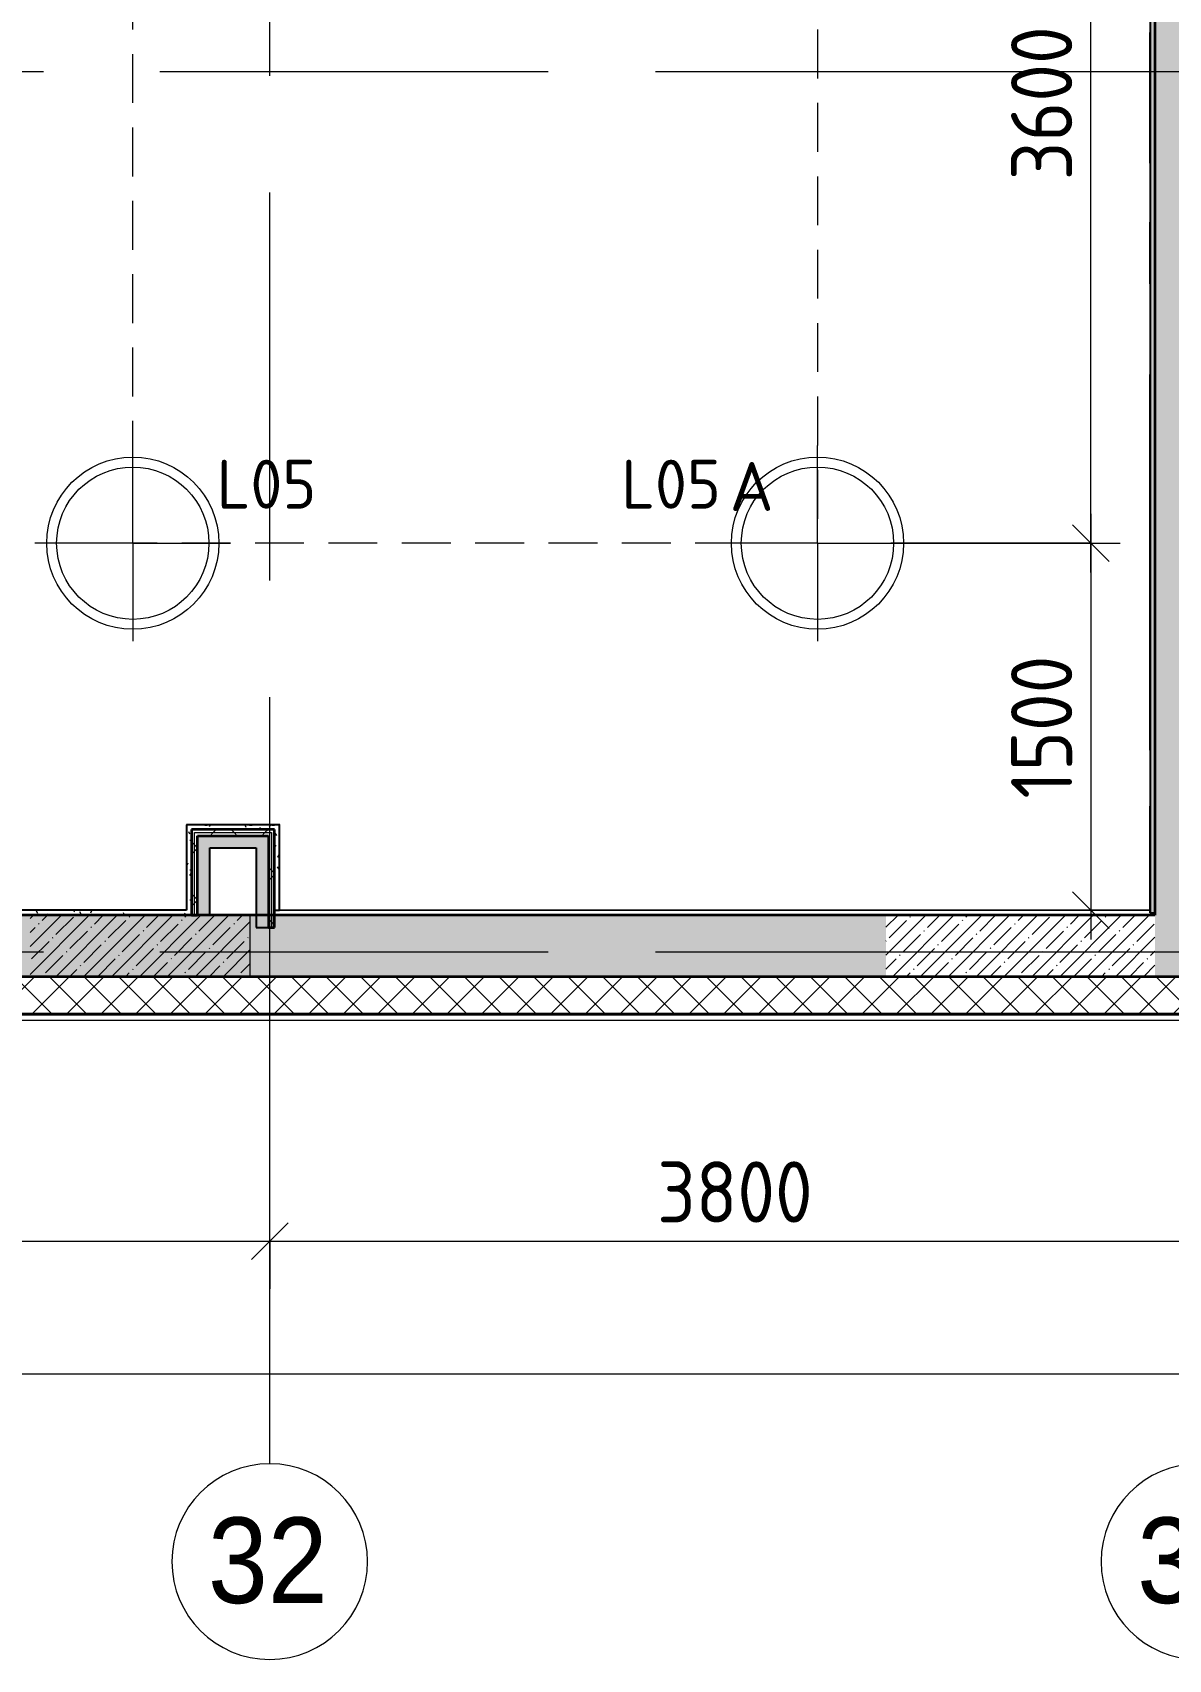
# Model space of a CAD drawing. Header units: millimetres. Extents: x 81425 to 274970, y -8553 to 29000.
# Drawn here: x 120240 to 124885, y -2893 to 3759 of the extents above; entities that cross this region are included whole.
import ezdxf

# ---------------------------------------------------------------- set-up
doc = ezdxf.new("R2010")
doc.units = ezdxf.units.MM
doc.linetypes.add('ADSK_Штрих_ш2 п1', pattern=[300, 200, -100])
doc.linetypes.add('Осевая', pattern=[3175, 635, -476.25, 1587.5, -476.25])
for name, color, linetype, lineweight in [('A-ANNO-DIMS', 7, 'Continuous', 9), ('A-ANNO-DIMS-100', 7, 'Continuous', 9), ('A-ANNO-NOTE', 7, 'Continuous', 9), ('A-DETL-2', 7, 'ADSK_Штрих_ш2 п1', 9), ('A-WALL', 7, 'Continuous', 9), ('E-LITE-EQPM-IDEN', 7, 'Continuous', 9), ('I-WALL', 7, 'Continuous', 9), ('S-COLS', 7, 'Continuous', 9), ('Оси', 7, 'Continuous', 9), ('Оси-1', 7, 'Continuous', 20), ('Оси-2', 7, 'Осевая', 9)]:
    doc.layers.add(name, color=color, linetype=linetype, lineweight=lineweight)
for name, color, linetype, lineweight, true_color in [('A-WALL-1', 7, 'Continuous', 35, 0x3c3c3c), ('A-WALL-2', 7, 'Continuous', 25, 0x3c3c3c), ('A-WALL-4', 7, 'Continuous', 13, 0x3c3c3c), ('A-WALL-FNSH-1', 7, 'Continuous', 9, 0x3c3c3c), ('A-WALL-FNSH-2', 7, 'Continuous', 13, 0x3c3c3c), ('G-ANNO-TEXT-1', 1, 'Continuous', 9, 0xff0000)]:
    doc.layers.add(name, color=color, linetype=linetype, lineweight=lineweight, true_color=true_color)
doc.styles.add('Arial', font='arial.ttf', dxfattribs={"width": 0.9, "height": 350})
doc.styles.add('GOST Common', font='GOST_Common.ttf', dxfattribs={"height": 200})
doc.styles.add('ISOCPEUR', font='isocpeur.ttf', dxfattribs={"width": 0.9, "height": 250})
doc.styles.add('ISOCPEUR_1', font='isocpeur.ttf', dxfattribs={"height": 200})
doc.dimstyles.new('ISO-2_5_0_9К_БОЛЬШОЙ_1', dxfattribs={"dimscale": 304.8, "dimtxt": 248.995294, "dimasz": 0.492126, "dimexe": 0.393701, "dimexo": 0.984252, "dimgap": 0, "dimtad": 1, "dimdec": 0, "dimrnd": 10, "dimzin": 0, "dimdsep": 46, "dimtxsty": 'ISOCPEUR', "dimblk1": 'OBLIQUE', "dimblk2": 'OBLIQUE', "dimsah": 1, "dimcen": 0.09, "dimdle": 0.393701, "dimazin": 0, "dimtfac": 1, "dimtdec": 4, "dimtix": 1, "dimtmove": 0, "dimatfit": 3, "dimfxl": 1, "dimtvp": 1, "dimtolj": 1, "dimtzin": 0, "dimarcsym": 2})
pattern_1 = [(45, (0, 0), (-57.024626, 57.024626), []), (45, (57.025, 0), (-57.024626, 57.024626), [100.806, -20.161, 3.353, -16.808])]
pattern_2 = [(0, (0, 0), (121.92, 30.48), [10.058, -81.382, 10.058, -81.382, -487.68]), (0, (0, 0), (121.92, 30.48), [-182.88, 10.058, -172.822, 10.058, -81.382, -213.36]), (0, (0, 0), (121.92, 30.48), [-457.2, 10.058, -50.902, 10.058, -142.342]), (120, (45.72, 15.24), (-87.356454, 90.345817), [10.058, -81.382, 10.058, -81.382, -487.68]), (120, (45.72, 15.24), (-87.356454, 90.345817), [-182.88, 10.058, -172.822, 10.058, -81.382, -213.36]), (120, (45.72, 15.24), (-87.356454, 90.345817), [-457.2, 10.058, -50.902, 10.058, -142.342]), (240, (60.96, 76.2), (-34.563546, -120.825817), [10.058, -81.382, 10.058, -81.382, -487.68]), (240, (60.96, 76.2), (-34.563546, -120.825817), [-182.88, 10.058, -172.822, 10.058, -81.382, -213.36]), (240, (60.96, 76.2), (-34.563546, -120.825817), [-457.2, 10.058, -50.902, 10.058, -142.342])]
pattern_3 = [(45, (0, 0), (-106.06602, 106.06602), []), (135, (0, 0), (-106.06602, -106.06602), [])]

# ---------------------------------------------------------------- blocks, each defined once
blk = doc.blocks.new('Ось сетки - D8-29747960-План расстановки осветительного оборудования 1 этажа в осях 23-33')
at = {"layer": 'Оси-1'}
for start, end in [(360, 180), (180, 360)]:
    blk.add_arc((0, 0), 4, start, end, dxfattribs=at)
blk = doc.blocks.new('DIMBLOCK11-План расстановки осветительного оборудования 1 этажа в осях 23-33')
at = {"layer": 'A-ANNO-DIMS-100'}
for p, q in [((115960, -1377.2), (115960, -1063.3)), ((121210, -1377.2), (121210, -1063.3)), ((115960, -1183.3), (121210, -1183.3)), ((115960, -1183.3), (115960, -1377.2)), ((121210, -1183.3), (121210, -1377.2))]:
    blk.add_line(p, q, dxfattribs=at)
at = {"layer": 'A-ANNO-DIMS-100', "lineweight": 20}
for p, q in [((115960, -1183.3), (116035, -1108.3)), ((121210, -1183.3), (121285, -1108.3)), ((115960, -1183.3), (115885, -1258.3)), ((121210, -1183.3), (121135, -1258.3))]:
    blk.add_line(p, q, dxfattribs=at)
at = {"layer": 'A-ANNO-DIMS-100', "color": 0, "insert": (118269, -856.7), "char_height": 250, "width": 758.478, "attachment_point": 1, "line_spacing_factor": 1.149209, "style": 'ISOCPEUR'}
blk.add_mtext('5250', dxfattribs=at)
blk = doc.blocks.new('_Oblique')
at = {"color": 0, "linetype": 'ByBlock', "lineweight": -2}
blk.add_line((-0.5, -0.5), (0.5, 0.5), dxfattribs=at)
blk = doc.blocks.new('DIMBLOCK12-План расстановки осветительного оборудования 1 этажа в осях 23-33')
at = {"layer": 'A-ANNO-DIMS-100'}
for p, q in [((121210, -1377.2), (121210, -1063.3)), ((125010, -1377.2), (125010, -1063.3)), ((121210, -1183.3), (125130, -1183.3)), ((121210, -1183.3), (121210, -1377.2)), ((125010, -1183.3), (125010, -1377.2))]:
    blk.add_line(p, q, dxfattribs=at)
at = {"layer": 'A-ANNO-DIMS-100', "lineweight": 20}
for p, q in [((121210, -1183.3), (121285, -1108.3)), ((125010, -1183.3), (125085, -1108.3)), ((121210, -1183.3), (121135, -1258.3)), ((125010, -1183.3), (124935, -1258.3))]:
    blk.add_line(p, q, dxfattribs=at)
at = {"layer": 'A-ANNO-DIMS-100', "color": 0, "insert": (122794, -856.7), "char_height": 250, "width": 758.478, "attachment_point": 1, "line_spacing_factor": 1.149209, "style": 'ISOCPEUR'}
blk.add_mtext('3800', dxfattribs=at)
blk = doc.blocks.new('DIMBLOCK83-План расстановки осветительного оборудования 1 этажа в осях 23-33')
at = {"layer": 'A-ANNO-DIMS-100', "lineweight": 20}
for p, q in [((124568.2, 5271), (124493.2, 5346)), ((124568.2, 5271), (124643.2, 5196)), ((124568.2, 1671), (124493.2, 1746)), ((124568.2, 1671), (124643.2, 1596))]:
    blk.add_line(p, q, dxfattribs=at)
at = {"layer": 'A-ANNO-DIMS-100'}
for p, q in [((124128.3, 5271), (124688.2, 5271)), ((124568.2, 5271), (124128.3, 5271)), ((124568.2, 1551), (124568.2, 5271)), ((124128.3, 1671), (124688.2, 1671)), ((124568.2, 1671), (124128.3, 1671))]:
    blk.add_line(p, q, dxfattribs=at)
at = {"layer": 'A-ANNO-DIMS-100', "color": 0, "insert": (124241.6, 3155), "char_height": 250, "width": 758.478, "attachment_point": 1, "rotation": 90, "line_spacing_factor": 1.149209, "style": 'ISOCPEUR'}
blk.add_mtext('3600', dxfattribs=at)
blk = doc.blocks.new('DIMBLOCK142-План расстановки осветительного оборудования 1 этажа в осях 23-33')
at = {"layer": 'A-ANNO-DIMS-100'}
for p, q in [((84560, -1918.8), (84560, -1604.9)), ((125010, -1918.8), (125010, -1604.9)), ((84440, -1724.9), (125130, -1724.9)), ((84560, -1724.9), (84560, -1918.8)), ((125010, -1724.9), (125010, -1918.8))]:
    blk.add_line(p, q, dxfattribs=at)
at = {"layer": 'A-ANNO-DIMS-100', "lineweight": 20}
for p, q in [((84560, -1724.9), (84635, -1649.9)), ((125010, -1724.9), (125085, -1649.9)), ((84560, -1724.9), (84485, -1799.9)), ((125010, -1724.9), (124935, -1799.9))]:
    blk.add_line(p, q, dxfattribs=at)
at = {"layer": 'A-ANNO-DIMS-100', "color": 0, "insert": (104366, -1398.3), "char_height": 250, "width": 1005.558, "attachment_point": 1, "line_spacing_factor": 1.149209, "style": 'ISOCPEUR'}
blk.add_mtext('40450', dxfattribs=at)
blk = doc.blocks.new('DIMBLOCK179-План расстановки осветительного оборудования 1 этажа в осях 23-33')
at = {"layer": 'A-ANNO-DIMS-100', "lineweight": 20}
for p, q in [((124568.2, 1671), (124493.2, 1746)), ((124568.2, 1671), (124643.2, 1596)), ((124568.2, 171), (124493.2, 246)), ((124568.2, 171), (124643.2, 96))]:
    blk.add_line(p, q, dxfattribs=at)
at = {"layer": 'A-ANNO-DIMS-100'}
for p, q in [((124568.2, 1791), (124568.2, 51)), ((123750, 1671), (124688.2, 1671)), ((124568.2, 1671), (123750, 1671)), ((124374.3, 171), (124688.2, 171)), ((124568.2, 171), (124374.3, 171))]:
    blk.add_line(p, q, dxfattribs=at)
at = {"layer": 'A-ANNO-DIMS-100', "color": 0, "insert": (124241.6, 626.5), "char_height": 250, "width": 706.764, "attachment_point": 1, "rotation": 90, "line_spacing_factor": 1.149209, "style": 'ISOCPEUR'}
blk.add_mtext('1500', dxfattribs=at)

msp = doc.modelspace()

# ---------------------------------------------------------------- hatches: boundary and pattern name
at = {"layer": 'A-WALL'}
h = msp.add_hatch(dxfattribs=at)
h.set_pattern_fill('FP_4', color=256, style=0, pattern_type=2)
h.set_pattern_definition([(45, (0, 0), (-70.71068, 70.71068), []), (135, (0, 0), (-70.71068, -70.71068), [])])
h.paths.add_polyline_path([(124445.1, -250), (125080, -250), (125080, -100), (89210, -100), (89210, -250), (121782.2, -250)])
at = {"layer": 'I-WALL'}
h = msp.add_hatch(dxfattribs=at)
h.set_pattern_fill('FP_38', color=256, style=0, pattern_type=2)
h.set_pattern_definition(pattern_2)
h.paths.add_polyline_path([(124810, 160), (124830, 160), (124830, 9980), (124810, 9980), (124810, 2656.2)])
h = msp.add_hatch(dxfattribs=at)
h.set_pattern_fill('FP_1', color=256, style=0, pattern_type=2)
h.set_pattern_definition(pattern_1)
h.paths.add_polyline_path([(125080, -100), (125080, 7700), (124830, 7700), (124830, -100)])
h = msp.add_hatch(dxfattribs=at)
h.set_pattern_fill('FP_38', color=256, style=0, pattern_type=2)
h.set_pattern_definition(pattern_2)
h.paths.add_polyline_path([(120870, 170), (120890, 170), (120890, 520), (120870, 520), (120870, 220.5)])
h = msp.add_hatch(dxfattribs=at)
h.set_pattern_fill('FP_38', color=256, style=0, pattern_type=2)
h.set_pattern_definition(pattern_2)
h.paths.add_polyline_path([(121230, 500), (121250, 500), (121250, 520), (120890, 520), (120890, 500)])
h = msp.add_hatch(dxfattribs=at)
h.set_pattern_fill('FP_42', color=256, style=0, pattern_type=2)
h.set_pattern_definition(pattern_3)
h.paths.add_polyline_path([(121217.5, 487.5), (121217.5, 500), (120890, 500), (120890, 487.5), (121205, 487.5)])
h = msp.add_hatch(dxfattribs=at)
h.set_pattern_fill('FP_42', color=256, style=0, pattern_type=2)
h.set_pattern_definition(pattern_3)
h.paths.add_polyline_path([(120902.5, 150), (120902.5, 487.5), (120890, 487.5), (120890, 150)])
h = msp.add_hatch(dxfattribs=at)
h.set_pattern_fill('FP_42', color=256, style=0, pattern_type=2)
h.set_pattern_definition(pattern_3)
h.paths.add_polyline_path([(121205, 475), (121205, 487.5), (120902.5, 487.5), (120902.5, 475), (121155, 475)])
h = msp.add_hatch(dxfattribs=at)
h.set_pattern_fill('FP_42', color=256, style=0, pattern_type=2)
h.set_pattern_definition(pattern_3)
h.paths.add_polyline_path([(120902.5, 150), (120915, 150), (120915, 475), (120902.5, 475), (120902.5, 220.5)])
for points in [[(121155, 425), (121155, 475), (120915, 475), (120915, 425), (120965, 425)], [(121155, 100), (121205, 100), (121205, 475), (121155, 475), (121155, 220.5)], [(120965, 150), (120965, 425), (120915, 425), (120915, 150)]]:
    msp.add_hatch(color=256, dxfattribs=at).paths.add_polyline_path(points)
h = msp.add_hatch(dxfattribs=at)
h.set_pattern_fill('FP_42', color=256, style=0, pattern_type=2)
h.set_pattern_definition(pattern_3)
h.paths.add_polyline_path([(121205, 100), (121217.5, 100), (121217.5, 487.5), (121205, 487.5), (121205, 220.5)])
h = msp.add_hatch(dxfattribs=at)
h.set_pattern_fill('FP_42', color=256, style=0, pattern_type=2)
h.set_pattern_definition(pattern_3)
h.paths.add_polyline_path([(121230, 100), (121230, 500), (121217.5, 500), (121217.5, 100)])
h = msp.add_hatch(dxfattribs=at)
h.set_pattern_fill('FP_38', color=256, style=0, pattern_type=2)
h.set_pattern_definition(pattern_2)
h.paths.add_polyline_path([(121230, 170), (121250, 171), (121250, 500), (121230, 500), (121230, 171)])
h = msp.add_hatch(dxfattribs=at)
h.set_pattern_fill('FP_1', color=256, style=0, pattern_type=2)
h.set_pattern_definition(pattern_1)
h.paths.add_polyline_path([(123730, -100), (123730, 150), (102630, 150), (102630, -100), (121782.2, -100)])
h.paths.add_polyline_path([(101144.7, -100), (101730, -100), (101730, 150), (99930, 150), (99930, -100), (100479, -100)])
h.paths.add_polyline_path([(98481.8, -100), (99030, -100), (99030, 150), (94530, 150), (94530, -100), (98148.9, -100)])
h.paths.add_polyline_path([(93630, -100), (93630, 150), (91040, 150), (91040, -100), (93156, -100)])
h = msp.add_hatch(dxfattribs=at)
h.set_pattern_fill('FP_38', color=256, style=0, pattern_type=2)
h.set_pattern_definition(pattern_2)
h.paths.add_polyline_path([(120890, 150), (120890, 170), (119330, 170), (119330, 150), (120450.8, 150)])
h = msp.add_hatch(dxfattribs=at)
h.set_pattern_fill('FP_1', color=256, style=0, pattern_type=2)
h.set_pattern_definition(pattern_1)
h.paths.add_polyline_path([(124830, -100), (124830, 150), (123730, 150), (123730, -100), (124445.1, -100)])
at = {"layer": 'S-COLS'}
h = msp.add_hatch(dxfattribs=at)
h.set_pattern_fill('FP_1', color=256, style=0, pattern_type=2)
h.set_pattern_definition(pattern_1)
h.paths.add_polyline_path([(120450.8, -100), (121130, -100), (121130, 150), (120230, 150), (120230, -100)])

# ---------------------------------------------------------------- linework, layer by layer
at = {"layer": 'A-ANNO-NOTE'}
for p, q in [((120650, 1671), (120650, 2071)), ((123450, 1671), (123450, 2071)), ((120650, 1671), (120250, 1671)), ((120650, 1671), (120650, 1271)), ((120650, 1671), (121050, 1671)), ((123450, 1671), (123050, 1671)), ((123450, 1671), (123450, 1271)), ((123450, 1671), (123850, 1671))]:
    msp.add_line(p, q, dxfattribs=at)
for centre, radius in [((120650, 1671), 352), ((123450, 1671), 352), ((120650, 1671), 311.5), ((123450, 1671), 311.5)]:
    msp.add_circle(centre, radius, dxfattribs=at)
at = {"layer": 'A-DETL-2'}
for p, q in [((120650, 1671), (120650, 8871)), ((123450, 8871), (123450, 1671)), ((123450, 1671), (120650, 1671))]:
    msp.add_line(p, q, dxfattribs=at)
at = {"layer": 'A-WALL'}
for p, q in [((120902.5, 487.5), (121217.5, 487.5)), ((120902.5, 150), (120902.5, 487.5)), ((121217.5, 487.5), (121217.5, 100)), ((89210, -250), (125230, -250)), ((125260, -280), (109480, -280))]:
    msp.add_line(p, q, dxfattribs=at)
at = {"layer": 'A-WALL-1'}
for p, q in [((124830, 9980), (124830, 150)), ((121230, 500), (120890, 500)), ((120890, 500), (120890, 150)), ((120915, 475), (121205, 475)), ((120915, 150), (120915, 475)), ((121205, 475), (121205, 100)), ((121230, 100), (121230, 500)), ((123730, 150), (119330, 150)), ((120890, 150), (120915, 150)), ((124830, 150), (123730, 150)), ((121205, 100), (121230, 100)), ((102630, -100), (123730, -100)), ((123730, -100), (124830, -100)), ((124830, -100), (125080, -100))]:
    msp.add_line(p, q, dxfattribs=at)
at = {"layer": 'A-WALL-2'}
for p, q in [((124810, 9960), (124810, 160)), ((120870, 520), (120870, 170)), ((121250, 520), (120870, 520)), ((120890, 150), (120890, 500)), ((120890, 500), (121230, 500)), ((121230, 500), (121230, 171)), ((121250, 170), (121250, 520)), ((120965, 425), (121155, 425)), ((120965, 150), (120965, 425)), ((121155, 425), (121155, 100)), ((120870, 170), (119330, 170)), ((119330, 150), (120890, 150)), ((120915, 150), (120965, 150)), ((121230, 170), (121250, 170)), ((124810, 160), (124830, 160)), ((121155, 100), (121205, 100))]:
    msp.add_line(p, q, dxfattribs=at)
at = {"layer": 'A-WALL-4'}
msp.add_line((124830, -100), (123730, -100), dxfattribs=at)
at = {"layer": 'A-WALL-FNSH-1'}
msp.add_line((89202, -258), (125238, -258), dxfattribs=at)
at = {"layer": 'A-WALL-FNSH-2'}
for p, q in [((124810, 3225.3), (124809, 3225.3)), ((124809, 3225.3), (124809, 2983.6)), ((124809, 2983.6), (124810, 2983.6)), ((124810, 825.3), (124809, 825.3)), ((124809, 825.3), (124809, 583.6)), ((124809, 583.6), (124810, 583.6)), ((120869, 521), (120869, 171)), ((121251, 521), (120869, 521)), ((121251, 171), (121251, 521)), ((120869, 171), (119331, 171)), ((121250, 170), (124809, 170)), ((124809, 171), (121251, 171)), ((124809, 170), (124809, 171)), ((89207, -253), (125233, -253))]:
    msp.add_line(p, q, dxfattribs=at)
at = {"layer": 'I-WALL'}
for p, q in [((124809, 3225.3), (124809, 3759)), ((124809, 3759), (124810, 3759)), ((124810, 3622.7), (124809, 3622.7)), ((124810, 3442.3), (124809, 3442.3)), ((124809, 3441.9), (124810, 3441.9)), ((124809, 3427.3), (124810, 3427.3)), ((124810, 3269.2), (124809, 3269.2)), ((124810, 3244.6), (124809, 3244.6)), ((124809, 3232.3), (124810, 3232.3)), ((124809, 3210.7), (124810, 3210.7)), ((124810, 3193.7), (124809, 3193.7)), ((124810, 3169.2), (124809, 3169.2)), ((124810, 3144.6), (124809, 3144.6)), ((124810, 3127.7), (124809, 3127.7)), ((124810, 3093.8), (124809, 3093.8)), ((124810, 3069.2), (124809, 3069.2)), ((124809, 3012.1), (124810, 3012.1)), ((124809, 2731.3), (124809, 2983.6)), ((124809, 2975), (124810, 2975)), ((124809, 2957.7), (124810, 2957.7)), ((124809, 2924.3), (124810, 2924.3)), ((124810, 2889.7), (124809, 2889.7)), ((124809, 2873.6), (124810, 2873.6)), ((124809, 2862.2), (124810, 2862.2)), ((124809, 2822.9), (124810, 2822.9)), ((124809, 2782.8), (124810, 2782.8)), ((124809, 2772.2), (124810, 2772.2)), ((124809, 2770.1), (124810, 2770.1)), ((124809, 2731.3), (124810, 2731.3)), ((124809, 2601.7), (124810, 2601.7)), ((124810, 2521.7), (124809, 2521.7)), ((124809, 989.1), (124809, 2361.2)), ((124810, 2341.4), (124809, 2341.4)), ((124810, 2341), (124809, 2341)), ((124809, 2313.2), (124810, 2313.2)), ((124809, 2131.3), (124810, 2131.3)), ((124809, 2038.8), (124810, 2038.8)), ((124809, 2028.2), (124810, 2028.2)), ((124810, 2009), (124809, 2009)), ((124810, 1984.3), (124809, 1984.3)), ((124810, 1950.5), (124809, 1950.5)), ((124809, 1933.5), (124810, 1933.5)), ((124810, 1909), (124809, 1909)), ((124809, 1899.5), (124810, 1899.5)), ((124810, 1884.4), (124809, 1884.4)), ((124810, 1867.5), (124809, 1867.5)), ((124809, 1856.8), (124810, 1856.8)), ((124810, 1833.6), (124809, 1833.6)), ((124810, 1809), (124809, 1809)), ((124809, 1681.9), (124810, 1681.9)), ((124809, 1669.2), (124810, 1669.2)), ((124810, 1666.7), (124809, 1666.7)), ((124810, 1652.2), (124809, 1652.2)), ((124809, 1639.3), (124810, 1639.3)), ((124809, 1500.7), (124810, 1500.7)), ((124809, 1399.5), (124810, 1399.5)), ((124809, 1342.4), (124810, 1342.4)), ((124809, 1258.8), (124810, 1258.8)), ((124810, 1222.7), (124809, 1222.7)), ((124810, 1042.3), (124809, 1042.3)), ((124809, 1041.9), (124810, 1041.9)), ((124809, 992.8), (124810, 992.8)), ((124809, 825.3), (124809, 989.1)), ((124809, 989.1), (124810, 989.1)), ((124809, 832.3), (124810, 832.3)), ((124810, 746.8), (124809, 746.8)), ((124810, 722.2), (124809, 722.2)), ((124810, 688.3), (124809, 688.3)), ((124810, 671.4), (124809, 671.4)), ((124810, 646.8), (124809, 646.8)), ((124810, 622.3), (124809, 622.3)), ((124809, 606.3), (124810, 606.3)), ((124810, 605.3), (124809, 605.3)), ((124810, 596.3), (124809, 596.3)), ((124809, 270), (124809, 583.6)), ((124809, 546.8), (124809, 583.6)), ((124810, 571.5), (124809, 571.5)), ((124809, 557.7), (124810, 557.7)), ((124810, 546.8), (124809, 546.8)), ((124809, 537.8), (124810, 537.8)), ((124809, 450.1), (124810, 450.1)), ((124809, 422.7), (124810, 422.7)), ((124809, 382.8), (124810, 382.8)), ((124809, 370.1), (124810, 370.1)), ((124810, 345.1), (124809, 345.1)), ((124809, 270), (124810, 270)), ((124809, 160), (124809, 260)), ((124809, 260), (124810, 260)), ((124809, 201.7), (124810, 201.7)), ((124809, 160), (124810, 160))]:
    msp.add_line(p, q, dxfattribs=at)
for points, knots in [([(124809, 2028.2), (124809, 1855.9), (124809, 1815.5), (124809, 1608.1), (124809, 1342.4), (124809, 1342.4)], [-5.726484, -5.726484, -5.726484, -5.726484, -4.17647, -2.110488, 0, 0, 0, 0]), ([(124809, 1342.4), (124809, 1342.4), (124809, 1608.1), (124809, 1815.5), (124809, 1855.9), (124809, 2028.2)], [0, 0, 0, 0, 2.110488, 4.17647, 5.726484, 5.726484, 5.726484, 5.726484]), ([(124809, 606.3), (124809, 523.3), (124809, 486.9), (124809, 438.4), (124809, 343), (124809, 307.4), (124809, 270)], [0, 0, 0, 0, 0.382944, 0.819442, 1.25295, 1.618625, 1.618625, 1.618625, 1.618625]), ([(124809, 260), (124809, 297.4), (124809, 333), (124809, 428.4), (124809, 476.9), (124809, 513.3), (124809, 596.3)], [-1.618625, -1.618625, -1.618625, -1.618625, -1.25295, -0.819442, -0.382944, 0, 0, 0, 0]), ([(124809, 537.8), (124809, 480.8), (124809, 462.4), (124809, 405.4), (124809, 370.8), (124809, 345.1)], [-1.001889, -1.001889, -1.001889, -1.001889, -0.668879, -0.322024, 0, 0, 0, 0]), ([(124809, 345.1), (124809, 370.8), (124809, 405.4), (124809, 462.4), (124809, 480.8), (124809, 537.8)], [0, 0, 0, 0, 0.322024, 0.668879, 1.001889, 1.001889, 1.001889, 1.001889])]:
    msp.add_open_spline(points, degree=3, knots=knots, dxfattribs=at)
at = {"layer": 'S-COLS'}
for p, q in [((121130, 150), (120230, 150)), ((121130, -100), (121130, 150)), ((120230, -100), (121130, -100))]:
    msp.add_line(p, q, dxfattribs=at)
at = {"layer": 'Оси'}
for p, q in [((122788, 3600), (125288, 3600)), ((121210, -2093.2), (121210, 406.8)), ((122788, 0), (125288, 0))]:
    msp.add_line(p, q, dxfattribs=at)
at = {"layer": 'Оси-2'}
for p, q in [((121210, 406.8), (121210, 19415.1)), ((84724.5, 3600), (122788, 3600)), ((84724.5, 0), (122788, 0))]:
    msp.add_line(p, q, dxfattribs=at)

# ---------------------------------------------------------------- block references
at = {"layer": 'Оси-1', "xscale": 99.99999999999993, "yscale": 99.99999999999993, "zscale": 99.99999999999993}
for p in [(121210, -2493.2), (125010, -2493.2)]:
    msp.add_blockref('Ось сетки - D8-29747960-План расстановки осветительного оборудования 1 этажа в осях 23-33', p, dxfattribs=at)

# ---------------------------------------------------------------- texts
at = {"layer": 'E-LITE-EQPM-IDEN', "char_height": 200, "width": 529.114, "attachment_point": 1, "style": 'GOST Common'}
for insert in [(120993.6, 2012.3), (122648.1, 2012.3)]:
    msp.add_mtext('L05', dxfattribs=dict(at, insert=insert))
at = {"layer": 'G-ANNO-TEXT-1', "insert": (123090.9, 2003), "char_height": 200, "width": 224.472, "attachment_point": 1, "style": 'ISOCPEUR_1'}
msp.add_mtext('\\fISOCPEUR|b0|i0|c204|p34|;А', dxfattribs=at)
at = {"layer": 'Оси', "char_height": 350, "width": 606.076, "attachment_point": 1, "style": 'Arial'}
for s, insert in [('32', (120957.4, -2312.5)), ('33', (124757.4, -2312.5))]:
    msp.add_mtext(s, dxfattribs=dict(at, insert=insert))

# ---------------------------------------------------------------- dimensions: what is measured, and where the dimension line sits
at = {"layer": 'A-ANNO-DIMS'}
for base, p1, p2, override, picture, middle in [((124568.2, 5271), (123828.3, 1671), (123828.3, 5271), {"dimpost": '<>', "dimfxl": 3600}, 'DIMBLOCK83-План расстановки осветительного оборудования 1 этажа в осях 23-33', (124443.2, 3471)), ((124568.2, 171), (123450, 1671), (124674.3, 171), {"dimpost": '<>', "dimfxl": 1936.207469}, 'DIMBLOCK179-План расстановки осветительного оборудования 1 этажа в осях 23-33', (124443.2, 921))]:
    dim = msp.add_linear_dim(base=base, p1=p1, p2=p2, angle=90, dimstyle='ISO-2_5_0_9К_БОЛЬШОЙ_1', override=override, dxfattribs=at)
    dim.commit()
    dim.dimension.update_dxf_attribs({"geometry": picture, "text_midpoint": middle})
for base, p1, p2, override, picture, middle in [((121210, -1183.3), (115960, -1077.2), (121210, -1077.2), {"dimpost": '<>', "dimfxl": 5250}, 'DIMBLOCK11-План расстановки осветительного оборудования 1 этажа в осях 23-33', (118585, -1058.3)), ((125010, -1183.3), (121210, -1077.2), (125010, -1077.2), {"dimpost": '<>', "dimfxl": 3800}, 'DIMBLOCK12-План расстановки осветительного оборудования 1 этажа в осях 23-33', (123110, -1058.3)), ((125010, -1724.9), (84560, -1618.8), (125010, -1618.8), {"dimpost": '<>', "dimfxl": 40450}, 'DIMBLOCK142-План расстановки осветительного оборудования 1 этажа в осях 23-33', (104785, -1599.9))]:
    dim = msp.add_linear_dim(base=base, p1=p1, p2=p2, dimstyle='ISO-2_5_0_9К_БОЛЬШОЙ_1', override=override, dxfattribs=at)
    dim.commit()
    dim.dimension.update_dxf_attribs({"geometry": picture, "text_midpoint": middle})

doc.saveas('drawing.dxf')
